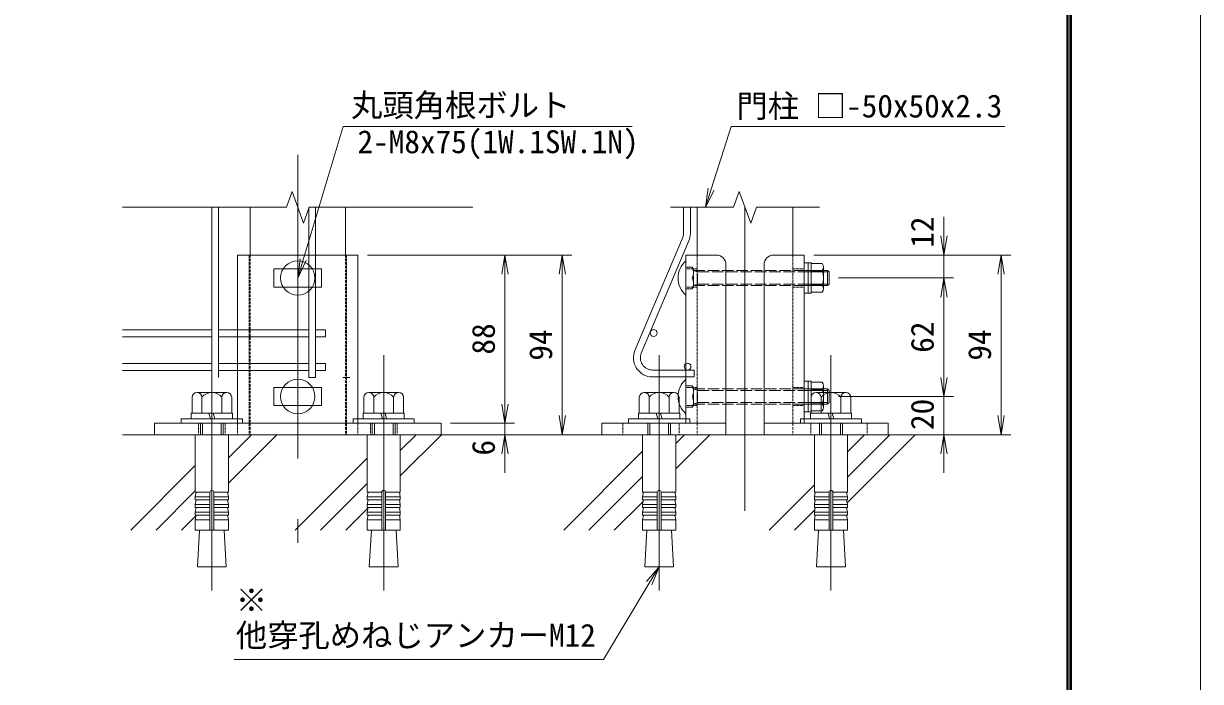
# Model space of a CAD drawing. Units: millimetres, scale not verified, with parts at other scales. Extents: x -4200 to 4200, y -2970 to 2970.
# Drawn here: x 1735 to 4200, y -240 to 1136 of the extents above; entities that cross this region are included whole.
import ezdxf
from ezdxf.enums import TextEntityAlignment as Align

# ---------------------------------------------------------------- set-up
doc = ezdxf.new("R2010")
doc.units = ezdxf.units.MM
doc.header["$LTSCALE"] = 20
for name, pattern in [('DASHED', [7.5, 6, -1.5]), ('USER1', [50.8, 31.75, -6.35, 6.35, -6.35]), ('USER3', [0.375, 0.25, -0.125])]:
    doc.linetypes.add(name, pattern=pattern)
for name, color, linetype, lineweight in [('0-0_D-STR-DIM', 7, 'Continuous', 9), ('0-1_0', 7, 'Continuous', 9), ('0-2_D-STR1', 1, 'Continuous', 18), ('0-3_D-BMK', 2, 'USER1', 13), ('0-4_D-STR-TXT', 7, 'Continuous', 9), ('0-5_D-STR3', 3, 'Continuous', 13), ('0-8_D-STR2', 7, 'Continuous', 9), ('0-B_D-BGD', 7, 'Continuous', 9), ('0-C_D-DCR-HCH', 7, 'Continuous', 9), ('0-D_D-TTL', 7, 'Continuous', 9)]:
    doc.layers.add(name, color=color, linetype=linetype, lineweight=lineweight)
doc.styles.add('ＭＳ ゴシック', font='')
doc.styles.get('ＭＳ ゴシック').set_extended_font_data('MS Gothic')

# ---------------------------------------------------------------- blocks, each defined once
blk = doc.blocks.new('JIS 丸頭角根ボルト(1W.1SW.1N)')
at = {"layer": '0-5_D-STR3'}
for p, q in [((91676.64, 43342.43), (91676.64, 43702.43)), ((92956.64, 43682.43), (92956.64, 43362.43)), ((92988.64, 43682.43), (92956.64, 43682.43)), ((92988.64, 43672.43), (92988.64, 43372.43)), ((92988.64, 43672.43), (93104.64, 43672.43)), ((93118.64, 43637.99), (93118.64, 43407.09)), ((92916.64, 43602.43), (93160.64, 43602.43)), ((92916.64, 43586.43), (93160.64, 43586.43)), ((92988.64, 43597.43), (93104.64, 43597.43)), ((93160.64, 43442.54), (93160.64, 43602.54)), ((93160.64, 43602.54), (93176.64, 43586.54)), ((93176.64, 43458.54), (93176.64, 43586.54)), ((92916.64, 43458.52), (93160.64, 43458.52)), ((92916.64, 43442.43), (93160.64, 43442.43)), ((92988.64, 43447.43), (93104.64, 43447.43)), ((93160.64, 43442.54), (93176.64, 43458.54)), ((92988.64, 43372.43), (93104.64, 43372.43))]:
    blk.add_line(p, q, dxfattribs=at)
at = {"layer": '0-5_D-STR3', "linetype": 'DASHED'}
for p, q in [((91676.64, 43635.43), (91744.64, 43635.43)), ((91744.64, 43635.43), (91756.64, 43614.65)), ((91756.64, 43430.22), (91756.64, 43614.65)), ((91756.64, 43602.43), (92916.64, 43602.43)), ((91756.64, 43602.43), (91800.64, 43586.43)), ((91800.64, 43442.43), (91800.64, 43602.43)), ((91800.64, 43586.43), (92916.64, 43586.43)), ((91676.64, 43409.43), (91744.64, 43409.43)), ((91744.64, 43409.43), (91756.64, 43430.22)), ((91756.64, 43442.43), (91800.64, 43458.43)), ((91756.64, 43442.43), (92916.64, 43442.43)), ((91800.64, 43458.43), (92916.64, 43458.52))]:
    blk.add_line(p, q, dxfattribs=at)
at = {"layer": '0-5_D-STR3'}
blk.add_lwpolyline([(92956.64, 43682.43), (92956.64, 43362.43), (92916.64, 43362.43), (92916.64, 43682.43)], close=True, dxfattribs=at)
blk.add_lwpolyline([(92988.64, 43682.43), (92988.64, 43362.43), (92956.64, 43362.43)], dxfattribs=at)
for centre, radius, start, end in [((91839.14, 43522.43), 242.5, 132.07502, 227.92498), ((93061.75, 43634.93), 56.97, 318.83491, 41.16509), ((92910.74, 43522.43), 207.89, 338.85295, 21.14705), ((93061.7, 43409.93), 57.01, 318.86505, 41.13495)]:
    blk.add_arc(centre, radius, start, end, dxfattribs=at)
at = {"layer": '0-5_D-STR3', "linetype": 'DASHED'}
for centre, radius, start, end in [((91616.61, 43578.93), 139.94, 336.18668, 23.81332), ((91617.66, 43465.93), 138.98, 336.0128, 23.9872)]:
    blk.add_arc(centre, radius, start, end, dxfattribs=at)
blk = doc.blocks.new('_Open')
at = {"layer": '0-1_0'}
blk.add_line((-20, 3.33), (0, 0), dxfattribs=at)
blk.add_lwpolyline([(-20, -3.33), (0, 0), (-20, 0)], dxfattribs=at)
blk = doc.blocks.new('BREAK')
at = {"layer": '0-1_0'}
for p, q in [((-704.8, -256.5), (704.8, 256.5)), ((704.8, 256.5), (0, 513)), ((0, -513), (-704.8, -256.5))]:
    blk.add_line(p, q, dxfattribs=at)
blk = doc.blocks.new('他穿孔めねじアンカーM12')
at = {"layer": '0-5_D-STR3', "lineweight": 18}
for p, q in [((116038.2, 56481.4), (116038.2, 55817.4)), ((117493.1, 56681.4), (116246, 56681.4)), ((116389.6, 56681.4), (117349.6, 56681.4)), ((116453.9, 55817.4), (116453.9, 56481.4)), ((117285.3, 55817.4), (117285.3, 56481.4)), ((117700.9, 55817.4), (117700.9, 56481.4)), ((117729.6, 55817.4), (116009.6, 55817.4)), ((116009.6, 55817.4), (116009.6, 55577.4)), ((116038.2, 55817.4), (117700.9, 55817.4)), ((116749.6, 55817.4), (116813.9, 55577.4)), ((116989.6, 55577.4), (116925.3, 55817.4)), ((117729.6, 55577.4), (117729.6, 55817.4)), ((115589.6, 55577.4), (115589.6, 55393.4)), ((118149.6, 55577.4), (115589.6, 55577.4)), ((115589.6, 55393.4), (118149.6, 55393.4)), ((116009.6, 55577.4), (117729.6, 55577.4)), ((116389.8, 55393.4), (116389.8, 54913.4)), ((116476.2, 54913.4), (116476.2, 55393.4)), ((117263.4, 54913.4), (117263.4, 55393.4)), ((117349.8, 54913.4), (117349.8, 55393.4)), ((118149.6, 55393.4), (118149.6, 55577.4)), ((116177.6, 54913.4), (116177.6, 52510.4)), ((117561.6, 54913.4), (117561.6, 52510.4)), ((116789.6, 52510.4), (116177.6, 52510.4)), ((116177.6, 52310.4), (116212.3, 52507.3)), ((116177.6, 52310.4), (116789.6, 52310.4)), ((116177.6, 52310.4), (116177.6, 52190.4)), ((116789.6, 52510.4), (116789.6, 50913.4)), ((116949.6, 52510.4), (117561.6, 52510.4)), ((116949.6, 52510.4), (116949.6, 50913.4)), ((117561.6, 52310.4), (116949.6, 52310.4)), ((117561.6, 52310.4), (117526.8, 52507.3)), ((117561.6, 52310.4), (117561.6, 52190.4)), ((116177.6, 52190.4), (116789.6, 52190.4)), ((116177.6, 51990.4), (116212.3, 52187.3)), ((116177.6, 51990.4), (116789.6, 51990.4)), ((116177.6, 51990.4), (116177.6, 51870.4)), ((116177.6, 51870.4), (116789.6, 51870.4)), ((116177.6, 51670.4), (116212.3, 51867.3)), ((117561.6, 52190.4), (116949.6, 52190.4)), ((117561.6, 51990.4), (116949.6, 51990.4)), ((117561.6, 51870.4), (116949.6, 51870.4)), ((117561.6, 51990.4), (117526.8, 52187.3)), ((117561.6, 51670.4), (117526.8, 51867.3)), ((117561.6, 51990.4), (117561.6, 51870.4)), ((116177.6, 51670.4), (116789.6, 51670.4)), ((116177.6, 51670.4), (116177.6, 51550.4)), ((116177.6, 51353.4), (116212.3, 51550.4)), ((116177.6, 51550.4), (116789.6, 51550.4)), ((116177.6, 51353.4), (116789.6, 51353.4)), ((116177.6, 51353.4), (116177.6, 50913.4)), ((117561.6, 51670.4), (116949.6, 51670.4)), ((117561.6, 51550.4), (116949.6, 51550.4)), ((117561.6, 51353.4), (116949.6, 51353.4)), ((117561.6, 51353.4), (117526.8, 51550.4)), ((117561.6, 51670.4), (117561.6, 51550.4)), ((117561.6, 51353.4), (117561.6, 50913.4)), ((116177.6, 50913.4), (117561.6, 50913.4)), ((116350, 50913.4), (116263.3, 49385.4)), ((117389.1, 50913.4), (117475.9, 49385.4)), ((117475.9, 49385.4), (116263.3, 49385.4))]:
    blk.add_line(p, q, dxfattribs=at)
at = {"layer": '0-5_D-STR3'}
blk.add_line((116177.6, 54913.4), (117561.6, 54913.4), dxfattribs=at)
at = {"layer": '0-5_D-STR3', "lineweight": 18}
for centre, radius, start, end in [((116246, 56473.4), 208, 2.20423, 177.79577), ((116869.6, 56149.4), 532, 38.61324, 141.38676), ((117493.1, 56473.4), 208, 2.20423, 177.79577), ((116869.6, 52510.4), 80, 0, 180)]:
    blk.add_arc(centre, radius, start, end, dxfattribs=at)
blk = doc.blocks.new('後付B-PL詳細図\u3000正面')
at = {"layer": '0-5_D-STR3', "linetype": 'DASHED'}
for p, q in [((174339.9, 62433.4), (174339.9, 54913.4)), ((178419.9, 62433.4), (178419.9, 54913.4)), ((172219.9, 55393.4), (172219.9, 54913.4)), ((173339.9, 55393.4), (173339.9, 54913.4)), ((173859.9, 55393.4), (173859.9, 54913.4)), ((178899.9, 55393.4), (178899.9, 54913.4)), ((179419.9, 55393.4), (179419.9, 54913.4)), ((180539.9, 55393.4), (180539.9, 54913.4))]:
    blk.add_line(p, q, dxfattribs=at)
at = {"layer": '0-5_D-STR3'}
for p, q in [((178899.9, 62433.4), (178899.9, 55393.4)), ((177379.3, 61853.4), (175379, 61853.4)), ((175379, 61853.4), (175379, 61093.4)), ((177379, 61853.4), (177379, 61093.4)), ((177379, 61093.4), (175379.3, 61093.4)), ((177379.3, 56893.4), (175379, 56893.4)), ((175379, 56893.4), (175379, 56133.4)), ((177379, 56893.4), (177379, 56133.4)), ((177379, 56133.4), (175379.3, 56133.4)), ((170380.1, 55393.4), (182380.1, 55393.4)), ((182380.1, 55393.4), (182380.1, 54913.4))]:
    blk.add_line(p, q, dxfattribs=at)
for points in [[(178899.9, 62433.4), (173859.9, 62433.4), (173859.9, 55393.4)], [(170380.1, 55393.4), (170380.1, 54913.4), (182380.1, 54913.4)]]:
    blk.add_lwpolyline(points, dxfattribs=at)
blk = doc.blocks.new('後付B-PL\u3000詳細図\u3000側面図')
at = {"layer": '0-5_D-STR3'}
for p, q in [((193912.4, 62433.4), (192632.4, 62433.4)), ((192632.4, 62433.4), (192632.4, 55393.4)), ((194312.4, 54913.4), (194312.4, 62033.4)), ((194312.4, 55393.4), (189112.4, 55393.4)), ((189112.4, 55393.4), (189112.4, 54913.4)), ((194312.4, 54913.4), (189112.4, 54913.4))]:
    blk.add_line(p, q, dxfattribs=at)
at = {"layer": '0-5_D-STR3', "linetype": 'DASHED'}
for p, q in [((193112.4, 62433.4), (193112.4, 55393.4)), ((193112.4, 61853.4), (192632.4, 61853.4)), ((193112.4, 61093.4), (192632.4, 61093.4)), ((193112.4, 56893.4), (192632.4, 56893.4)), ((193112.4, 56133.4), (192632.4, 56133.4)), ((189992.4, 55393.4), (189992.4, 54913.4)), ((192352.4, 55393.4), (192352.4, 54913.4))]:
    blk.add_line(p, q, dxfattribs=at)
at = {"layer": '0-5_D-STR3'}
blk.add_arc((193912.4, 62033.4), 400, 0, 90, dxfattribs=at)
blk = doc.blocks.new('MLeader1')
at = {"layer": '0-0_D-STR-DIM'}
blk.add_line((3039.78, -31.44), (3066.09, -0.58), dxfattribs=at)
for points in [[(3051.21, -38.3), (3066.09, -0.58), (3045.5, -34.87)], [(3045.5, -34.87), (2949.81, -194.18), (2566.11, -194.18), (2176.27, -194.18)]]:
    blk.add_lwpolyline(points, dxfattribs=at)
blk = doc.blocks.new('MLeader2')
at = {"layer": '0-4_D-STR-TXT'}
blk.add_line((3181.84, 787.77), (3163.31, 751.7), dxfattribs=at)
for points in [[(3175.49, 789.8), (3217.44, 921.13), (3783.15, 921.13), (3790.35, 921.13)], [(3169.13, 791.83), (3163.31, 751.7), (3175.49, 789.8)]]:
    blk.add_lwpolyline(points, dxfattribs=at)
blk = doc.blocks.new('MLeader4')
at = {"layer": '0-0_D-STR-DIM'}
blk.add_line((2327.29, 640.23), (2309.46, 603.81), dxfattribs=at)
for points in [[(2320.9, 642.14), (2404.2, 921.13), (2757.91, 921.13), (3009.74, 921.13)], [(2314.51, 644.05), (2309.46, 603.81), (2320.9, 642.14)]]:
    blk.add_lwpolyline(points, dxfattribs=at)

msp = doc.modelspace()

# ---------------------------------------------------------------- linework, layer by layer
at = {"layer": '0-0_D-STR-DIM'}
for p, q in [((3662.57, 691.83), (3662.57, 731.83)), ((2455.46, 651.82), (2763.33, 651.82)), ((2455.46, 651.82), (2883.33, 651.82)), ((3390.08, 651.83), (3682.57, 651.83)), ((3390.08, 651.83), (3802.57, 651.83)), ((3662.57, 651.83), (3662.57, 603.83)), ((2743.33, 611.82), (2743.33, 339.82)), ((2863.33, 611.82), (2863.33, 315.82)), ((3442.08, 603.83), (3682.57, 603.83)), ((3442.08, 603.83), (3682.57, 603.83)), ((3782.57, 611.83), (3782.57, 315.82)), ((3662.57, 563.83), (3662.57, 395.85)), ((3662.57, 563.83), (3662.57, 523.83)), ((3662.57, 395.85), (3662.57, 435.85)), ((2743.33, 339.82), (2743.33, 379.82)), ((3442.08, 355.85), (3682.57, 355.85)), ((3442.08, 355.85), (3682.57, 355.85)), ((3662.57, 275.82), (3662.57, 355.85)), ((2629.46, 299.82), (2763.33, 299.82)), ((2629.46, 299.82), (2763.33, 299.82)), ((2743.33, 299.82), (2743.33, 275.82)), ((2629.46, 275.82), (2763.33, 275.82)), ((2629.46, 275.82), (2883.33, 275.82)), ((3566.09, 275.82), (3682.57, 275.82)), ((3566.09, 275.82), (3802.57, 275.82)), ((2743.33, 235.82), (2743.33, 195.82)), ((3662.57, 235.82), (3662.57, 195.82))]:
    msp.add_line(p, q, dxfattribs=at)
at = {"layer": '0-2_D-STR1'}
for p, q in [((2209.46, 751.7), (2209.46, 651.82)), ((2409.46, 751.7), (2409.46, 651.82)), ((3146.08, 751.7), (3146.08, 651.83)), ((3346.08, 751.7), (3346.08, 651.83))]:
    msp.add_line(p, q, dxfattribs=at)
at = {"layer": '0-2_D-STR1', "linetype": 'USER3'}
for p, q in [((2209.46, 651.83), (2209.46, 275.82)), ((2409.46, 651.83), (2409.46, 275.82)), ((3146.08, 651.83), (3146.08, 275.82)), ((3346.08, 651.83), (3346.08, 275.82)), ((2229.46, 275.82), (2389.46, 275.82)), ((3146.08, 275.82), (3346.08, 275.82))]:
    msp.add_line(p, q, dxfattribs=at)
at = {"layer": '0-3_D-BMK'}
for p, q in [((2309.47, 861.25), (2309.47, 49.51)), ((3246.08, 751.7), (3246.08, 49.51)), ((2129.47, 442.22), (2129.47, -49.79)), ((2489.47, 442.22), (2489.47, -49.79)), ((3066.08, 442.22), (3066.08, -49.79)), ((3426.08, 442.22), (3426.08, -49.79))]:
    msp.add_line(p, q, dxfattribs=at)
at = {"layer": '0-5_D-STR3', "lineweight": 18}
msp.add_line((3002.31, 299.82), (3130.31, 299.82), dxfattribs=at)
at = {"layer": '0-5_D-STR3'}
msp.add_line((3031.71, 275.82), (3100.91, 275.82), dxfattribs=at)
for centre in [(2309.46, 603.81), (2309.47, 355.82)]:
    msp.add_circle(centre, 36, dxfattribs=at)
at = {"layer": '0-8_D-STR2'}
for p, q in [((2129.18, 751.7), (2129.18, 395.82)), ((2143.58, 751.7), (2143.58, 395.82)), ((2332.26, 751.7), (2332.26, 395.82)), ((2346.66, 751.7), (2346.66, 395.82)), ((3117.28, 696.98), (3117.28, 751.7)), ((3131.68, 696.98), (3131.68, 751.7)), ((3015.66, 452.37), (3115.24, 686.97)), ((3028.91, 446.74), (3128.5, 681.35)), ((2129.18, 495.13), (1942.56, 495.13)), ((2332.26, 495.13), (2143.58, 495.13)), ((2367.46, 495.13), (2346.66, 495.13)), ((2367.46, 495.13), (2367.46, 480.73)), ((2129.18, 480.73), (1942.56, 480.73)), ((2332.26, 480.73), (2143.58, 480.73)), ((2367.46, 480.73), (2346.66, 480.73)), ((2129.18, 424.62), (1942.56, 424.62)), ((2332.26, 424.62), (2143.58, 424.62)), ((2367.46, 424.62), (2346.66, 424.62)), ((2367.46, 424.62), (2367.46, 410.22)), ((2129.18, 410.22), (1942.56, 410.22)), ((2332.26, 410.22), (2143.58, 410.22)), ((2346.66, 395.82), (2332.26, 395.82)), ((2367.46, 410.22), (2346.66, 410.22)), ((2418.2, 395.82), (2403.8, 395.82)), ((3139.68, 411.14), (3052.48, 411.14)), ((3139.68, 396.74), (3052.48, 396.74)), ((3139.68, 411.14), (3139.68, 396.74))]:
    msp.add_line(p, q, dxfattribs=at)
for centre in [(3054.61, 488.84), (3125.68, 418.34)]:
    msp.add_circle(centre, 7.2, dxfattribs=at)
for centre, radius, start, end in [((3091.68, 696.98), 25.6, 337, 0), ((3091.68, 696.98), 40, 337, 0), ((3052.48, 436.74), 40, 157, 270), ((3052.48, 436.74), 25.6, 157, 270)]:
    msp.add_arc(centre, radius, start, end, dxfattribs=at)
at = {"layer": '0-B_D-BGD'}
for p, q in [((2676.36, 275.82), (1942.56, 275.82)), ((3612.97, 275.82), (2879.18, 275.82))]:
    msp.add_line(p, q, dxfattribs=at)
at = {"layer": '0-C_D-DCR-HCH'}
for p, q in [((1942.56, 751.7), (2285.52, 751.7)), ((2676.36, 751.7), (2333.4, 751.7)), ((3222.14, 751.7), (3089.83, 751.7)), ((3270.02, 751.7), (3402.34, 751.7)), ((2164.07, 174.32), (2265.58, 275.82)), ((2164.07, 227.35), (2212.55, 275.82)), ((2524.07, 189.64), (2610.26, 275.82)), ((2524.07, 242.67), (2557.22, 275.82)), ((3100.91, 204.36), (3172.38, 275.82)), ((3100.91, 257.39), (3119.35, 275.82)), ((3460.05, 133.17), (3602.71, 275.82)), ((3460.67, 186.82), (3549.68, 275.82)), ((3460.67, 239.85), (3496.64, 275.82)), ((2304.19, 75.83), (2454.87, 226.5)), ((2866.31, 75.83), (3031.71, 241.22)), ((1959.51, 75.83), (2094.87, 211.18)), ((2357.23, 75.83), (2454.87, 173.47)), ((2919.35, 75.83), (3031.71, 188.19)), ((2012.55, 75.83), (2094.87, 158.15)), ((3296.64, 75.83), (3391.48, 170.66)), ((2972.38, 75.83), (3032.89, 136.33)), ((2065.58, 75.83), (2096.43, 106.68)), ((2410.26, 75.83), (2456.32, 121.89)), ((3349.68, 75.83), (3392.33, 118.48))]:
    msp.add_line(p, q, dxfattribs=at)
at = {"layer": '0-D_D-TTL', "color": 2, "lineweight": 18}
msp.add_lwpolyline([(-4200, 2970), (4200, 2970), (4200, -2970), (-4200, -2970)], close=True, dxfattribs=at)
at = {"layer": '0-D_D-TTL'}
for points in [[(-3930, 2750), (3930, 2750), (3930, -2750), (-3930, -2750)], [(-3927.5, 2747.5), (3927.5, 2747.5), (3927.5, -2747.5), (-3927.5, -2747.5)], [(-3925, 2745), (3925, 2745), (3925, -2745), (-3925, -2745)], [(-3922.5, 2742.5), (3922.5, 2742.5), (3922.5, -2742.5), (-3922.5, -2742.5)], [(-3920, 2740), (3920, 2740), (3920, -2740), (-3920, -2740)]]:
    msp.add_lwpolyline(points, close=True, dxfattribs=at)

# ---------------------------------------------------------------- block references
at = {"layer": '0-0_D-STR-DIM'}
for name in ['MLeader4', 'MLeader1']:
    msp.add_blockref(name, (0, 0), dxfattribs=at)
at = {"layer": '0-0_D-STR-DIM', "xscale": 2, "yscale": 2}
for p, rotation in [((3662.57, 651.83), 270), ((2743.33, 651.82), 90), ((2863.33, 651.82), 90), ((3782.57, 651.83), 90), ((3662.57, 603.83), 90), ((3662.57, 603.83), 90), ((3662.57, 355.85), 270), ((3662.57, 355.85), 270), ((2743.33, 299.82), 270), ((2743.33, 299.82), 270), ((2863.33, 275.82), 270), ((3782.57, 275.82), 270), ((2743.33, 275.82), 90), ((3662.57, 275.82), 90)]:
    msp.add_blockref('_Open', p, dxfattribs=dict(at, rotation=rotation))
at = {"layer": '0-0_D-STR-DIM'}
for name, p, xscale, yscale in [('後付B-PL詳細図\u3000正面', (-6509.54, -2469.84), 0.05, 0.05), ('後付B-PL\u3000詳細図\u3000側面図', (-6509.54, -2469.84), 0.05, 0.05), ('後付B-PL\u3000詳細図\u3000側面図', (13001.71, -2469.84), -0.05, 0.05), ('JIS 丸頭角根ボルト(1W.1SW.1N)', (-15213.58, -8100.81), 0.2000036, 0.2000036), ('JIS 丸頭角根ボルト(1W.1SW.1N)', (-15213.58, -8348.82), 0.2000036, 0.2000036), ('他穿孔めねじアンカーM12', (-3714.01, -2469.84), 0.05, 0.05), ('他穿孔めねじアンカーM12', (-3354.01, -2469.84), 0.05, 0.05), ('他穿孔めねじアンカーM12', (-2777.17, -2469.85), 0.05, 0.05), ('他穿孔めねじアンカーM12', (-2417.4, -2469.84), 0.05, 0.05)]:
    msp.add_blockref(name, p, dxfattribs=dict(at, xscale=xscale, yscale=yscale))
at = {"layer": '0-4_D-STR-TXT'}
msp.add_blockref('MLeader2', (0, 0), dxfattribs=at)
at = {"layer": '0-C_D-DCR-HCH', "xscale": 0.04666667, "yscale": 0.04666667, "rotation": 270}
for p in [(2309.46, 751.7), (3246.08, 751.7)]:
    msp.add_blockref('BREAK', p, dxfattribs=at)

# ---------------------------------------------------------------- texts
at = {"layer": '0-0_D-STR-DIM', "style": 'ＭＳ ゴシック'}
for s, p in [('12', (3655.82, 666.99)), ('88', (2736.58, 443.57)), ('94', (2856.58, 430.82)), ('62', (3655.82, 447.36)), ('94', (3775.82, 430.83)), ('20', (3655.82, 285.67)), ('6', (2736.58, 232.21))]:
    msp.add_text(s, height=48.09, rotation=90, dxfattribs=at).set_placement(p, align=Align.BOTTOM_LEFT)
at = {"layer": '0-4_D-STR-TXT', "style": 'ＭＳ ゴシック'}
for s, p in [('丸頭角根ボルト', (2421.12, 926.96)), ('門柱 □-50x50x2.3 ', (3228.26, 925.25)), ('2-M8x75(1W.1SW.1N)', (2434.47, 850.56)), ('※', (2179.6, -108.87)), ('他穿孔めねじアンカーM12', (2179.6, -182.31))]:
    msp.add_text(s, height=48.09, dxfattribs=at).set_placement(p, align=Align.BOTTOM_LEFT)

doc.saveas('drawing.dxf')
